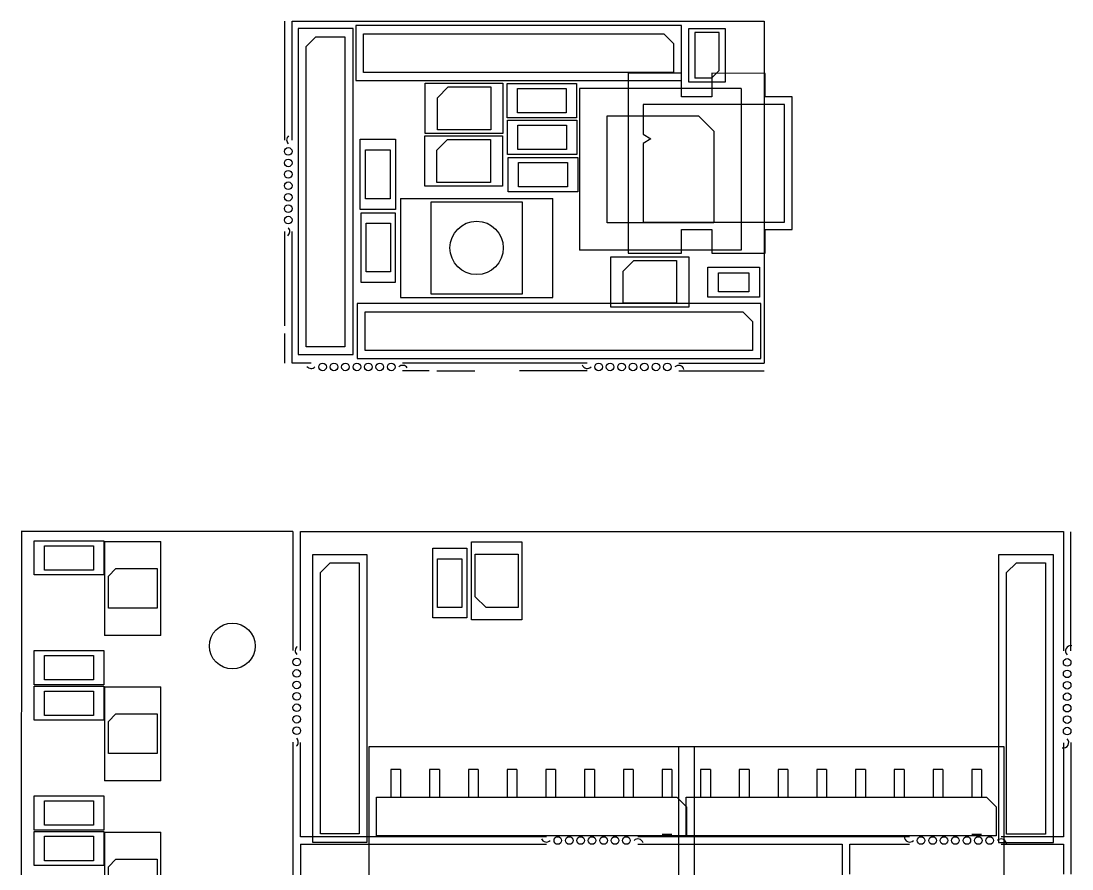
# Model space of a CAD drawing. Header units: metres. Extents: x -52 to 352, y -194 to -36.
# Drawn here: x 77.5 to 146.4, y -91.4 to -35.8 of the extents above; entities that cross this region are included whole.
import ezdxf

# ---------------------------------------------------------------- set-up
doc = ezdxf.new("R2010")
doc.units = ezdxf.units.M

msp = doc.modelspace()

# ---------------------------------------------------------------- linework, layer by layer
at = {"layer": 'BCrtYd', "color": 8}
for p, q in [((120.805, -39.21), (117.305, -39.21)), ((117.305, -39.21), (117.305, -51.01)), ((120.805, -40.76), (120.805, -39.21)), ((122.805, -39.21), (122.805, -40.76)), ((126.305, -39.22), (122.805, -39.21)), ((126.305, -40.76), (126.305, -39.22)), ((122.805, -40.76), (120.805, -40.76)), ((128.055, -40.76), (126.305, -40.76)), ((128.055, -49.46), (128.055, -40.76)), ((120.805, -49.46), (122.805, -49.46)), ((120.805, -51.01), (120.805, -49.46)), ((122.805, -49.46), (122.805, -51.01)), ((126.305, -51.01), (126.305, -49.46)), ((126.305, -49.46), (128.055, -49.46)), ((117.305, -51.01), (120.805, -51.01)), ((122.805, -51.01), (126.305, -51.01))]:
    msp.add_line(p, q, dxfattribs=at)
at = {"layer": 'BFab', "color": 6}
for p, q in [((127.555, -41.26), (118.305, -41.26)), ((118.305, -41.26), (118.305, -43.21)), ((127.555, -48.96), (127.555, -41.26)), ((118.305, -43.21), (118.805, -43.51)), ((118.805, -43.51), (118.305, -43.81)), ((118.305, -43.81), (118.305, -48.96)), ((118.305, -48.96), (127.555, -48.96))]:
    msp.add_line(p, q, dxfattribs=at)
at = {"layer": 'Edge', "color": 2}
for p, q in [((94.78, -35.785), (94.78, -43.585)), ((95.28, -43.585), (95.28, -35.785)), ((95.28, -35.785), (126.23, -35.785)), ((126.23, -35.785), (126.23, -58.21)), ((94.78, -49.585), (94.78, -55.735)), ((95.28, -58.21), (95.28, -49.585)), ((94.78, -55.735), (94.78, -55.76)), ((94.78, -56.26), (94.78, -58.21)), ((96.53005, -58.21), (95.28, -58.21)), ((114.63, -58.21), (102.53005, -58.21)), ((120.63, -58.21), (126.23, -58.21)), ((104.28, -58.71), (102.53005, -58.71)), ((104.78, -58.71), (107.255, -58.71)), ((114.63, -58.71), (110.18, -58.71)), ((120.63, -58.71), (126.23, -58.71875)), ((95.34, -69.255), (77.515, -69.255)), ((77.54, -69.255), (77.515, -152.98)), ((95.34, -69.255), (95.34, -77.055)), ((95.84, -77.055), (95.84, -69.255)), ((95.84, -69.255), (145.84, -69.255)), ((145.84, -69.255), (145.84, -77.08)), ((146.34, -77.08), (146.34, -69.28)), ((95.34, -83.055), (95.34, -137.53)), ((95.84, -89.255), (95.84, -83.08)), ((145.84, -83.105), (145.84, -89.255)), ((146.34, -83.08), (146.34, -91.705)), ((111.95245, -89.255), (95.84, -89.255)), ((135.76505, -89.255), (117.95245, -89.255)), ((145.84, -89.255), (141.76505, -89.255)), ((145.84, -89.23), (145.84, -89.255)), ((95.84, -89.755), (111.95245, -89.755)), ((95.84, -89.755), (95.84, -137.53)), ((117.95245, -89.755), (131.34, -89.755)), ((131.34, -89.755), (131.34, -108.12375)), ((131.84, -89.755), (135.76505, -89.755)), ((131.84, -89.78), (131.84, -89.755)), ((131.84, -91.705), (131.84, -89.78)), ((141.76505, -89.755), (145.84, -89.755)), ((145.84, -89.755), (145.84, -91.705))]:
    msp.add_line(p, q, dxfattribs=at)
for centre, radius in [((95.03, -44.335), 0.25), ((95.03, -45.085), 0.25), ((95.03, -45.835), 0.25), ((95.03, -46.585), 0.25), ((95.03, -47.335), 0.25), ((95.03, -48.085), 0.25), ((95.03, -48.835), 0.25), ((97.28005, -58.46), 0.25), ((98.03005, -58.46), 0.25), ((98.78005, -58.46), 0.25), ((99.53005, -58.46), 0.25), ((100.28005, -58.46), 0.25), ((101.03005, -58.46), 0.25), ((101.78005, -58.46), 0.25), ((115.38, -58.46), 0.25), ((116.13, -58.46), 0.25), ((116.88, -58.46), 0.25), ((117.63, -58.46), 0.25), ((118.38, -58.46), 0.25), ((119.13, -58.46), 0.25), ((119.88, -58.46), 0.25), ((91.365, -76.755), 1.5), ((95.59, -77.805), 0.25), ((146.09, -77.83), 0.25), ((95.59, -78.555), 0.25), ((146.09, -78.58), 0.25), ((95.59, -79.305), 0.25), ((146.09, -79.33), 0.25), ((95.59, -80.055), 0.25), ((146.09, -80.08), 0.25), ((95.59, -80.805), 0.25), ((146.09, -80.83), 0.25), ((95.59, -81.555), 0.25), ((146.09, -81.58), 0.25), ((95.59, -82.305), 0.25), ((146.09, -82.33), 0.25), ((112.70245, -89.505), 0.25), ((113.45245, -89.505), 0.25), ((114.20245, -89.505), 0.25), ((114.95245, -89.505), 0.25), ((115.70245, -89.505), 0.25), ((116.45245, -89.505), 0.25), ((117.20245, -89.505), 0.25), ((136.51505, -89.505), 0.25), ((137.26505, -89.505), 0.25), ((138.01505, -89.505), 0.25), ((138.76505, -89.505), 0.25), ((139.51505, -89.505), 0.25), ((140.26505, -89.505), 0.25), ((141.01505, -89.505), 0.25)]:
    msp.add_circle(centre, radius, dxfattribs=at)
for centre, radius, start, end in [((95.28, -43.585), 0.353553, -229.78, -135), ((94.78, -49.585), 0.353553, -50.28, 45), ((96.53005, -58.21), 0.353518, -141.53578, -45.00573), ((102.53005, -58.71), 0.353589, 32.475679, 135.005729), ((114.63, -58.21), 0.353483, -159.641461, -45.011461), ((120.63, -58.71), 0.353553, 14.37, 135), ((95.84, -77.055), 0.353553, -230.34, -135), ((146.34, -77.08), 0.353553, -280.84, -135), ((95.34, -83.055), 0.353553, -50.84, 45), ((145.84, -83.08), 0.353553, -101.34, 45), ((111.95245, -89.255), 0.353589, -156.946721, -44.994271), ((117.95245, -89.755), 0.353518, 17.04182, 134.99427), ((135.76505, -89.255), 0.353518, -180.77078, -45.00573), ((141.76505, -89.755), 0.353589, -6.759321, 135.005729)]:
    msp.add_arc(centre, radius, start, end, dxfattribs=at)
at = {"layer": 'FCrtYd', "color": 7}
for p, q in [((99.28, -36.285), (95.68, -36.285)), ((95.68, -36.285), (95.68, -57.635)), ((99.28, -57.635), (99.28, -36.285)), ((99.47, -36.085), (99.47, -39.685)), ((120.82, -36.085), (99.47, -36.085)), ((120.82, -39.685), (120.82, -36.085)), ((121.28, -39.785), (121.28, -36.285)), ((121.28, -36.285), (123.68, -36.285)), ((123.68, -36.285), (123.68, -39.785)), ((99.47, -39.685), (120.82, -39.685)), ((104.005, -43.16), (104.005, -39.86)), ((104.005, -39.86), (109.105, -39.86)), ((109.105, -39.86), (109.105, -43.16)), ((109.375, -39.89), (113.935, -39.89)), ((109.375, -42.13), (109.375, -39.89)), ((113.935, -39.89), (113.935, -42.13)), ((123.68, -39.785), (121.28, -39.785)), ((124.73, -40.21), (114.13, -40.21)), ((114.13, -40.21), (114.13, -50.81)), ((124.73, -40.21), (124.73, -50.81)), ((113.935, -42.13), (109.375, -42.13)), ((109.4, -42.29), (113.96, -42.29)), ((109.4, -44.53), (109.4, -42.29)), ((113.96, -42.29), (113.96, -44.53)), ((103.98, -46.61), (103.98, -43.31)), ((103.98, -43.31), (109.08, -43.31)), ((109.105, -43.16), (104.005, -43.16)), ((109.08, -43.31), (109.08, -46.61)), ((99.755, -43.535), (102.055, -43.535)), ((99.755, -48.135), (99.755, -43.535)), ((102.055, -43.535), (102.055, -48.135)), ((113.96, -44.53), (109.4, -44.53)), ((109.45, -46.98), (109.45, -44.74)), ((109.45, -44.74), (114.01, -44.74)), ((114.01, -44.74), (114.01, -46.98)), ((109.08, -46.61), (103.98, -46.61)), ((102.38, -47.41), (102.38, -53.91)), ((102.38, -47.41), (112.38, -47.41)), ((114.01, -46.98), (109.45, -46.98)), ((112.38, -53.91), (112.38, -47.41)), ((102.055, -48.135), (99.755, -48.135)), ((99.81, -48.355), (102.05, -48.355)), ((99.81, -52.915), (99.81, -48.355)), ((102.05, -48.355), (102.05, -52.915)), ((124.73, -50.81), (114.13, -50.81)), ((116.18, -51.235), (121.28, -51.235)), ((116.18, -54.535), (116.18, -51.235)), ((121.28, -51.235), (121.28, -54.535)), ((122.53, -53.89), (122.53, -51.93)), ((122.53, -51.93), (125.93, -51.93)), ((125.93, -51.93), (125.93, -53.89)), ((102.05, -52.915), (99.81, -52.915)), ((99.555, -54.31), (99.555, -57.91)), ((126.005, -54.31), (99.555, -54.31)), ((102.38, -53.91), (112.38, -53.91)), ((125.93, -53.89), (122.53, -53.89)), ((126.005, -57.91), (126.005, -54.31)), ((121.28, -54.535), (116.18, -54.535)), ((95.68, -57.635), (99.28, -57.635)), ((99.555, -57.91), (126.005, -57.91)), ((78.385, -72.1), (78.385, -69.86)), ((78.385, -69.86), (82.945, -69.86)), ((82.945, -69.86), (82.945, -72.1)), ((82.99, -69.9), (82.99, -76.06)), ((82.99, -69.9), (86.69, -69.9)), ((86.69, -76.06), (86.69, -69.9)), ((107.045, -75.0306), (107.045, -69.9306)), ((107.045, -69.9306), (110.345, -69.9306)), ((110.345, -69.9306), (110.345, -75.0306)), ((100.215, -70.7675), (96.615, -70.7675)), ((96.615, -70.7675), (96.615, -89.6175)), ((100.215, -89.6175), (100.215, -70.7675)), ((104.5, -70.3506), (106.74, -70.3506)), ((104.5, -74.9106), (104.5, -70.3506)), ((106.74, -70.3506), (106.74, -74.9106)), ((145.195, -70.7806), (141.595, -70.7806)), ((141.595, -70.7806), (141.595, -89.6306)), ((145.195, -89.6306), (145.195, -70.7806)), ((82.945, -72.1), (78.385, -72.1)), ((106.74, -74.9106), (104.5, -74.9106)), ((110.345, -75.0306), (107.045, -75.0306)), ((86.69, -76.06), (82.99, -76.06)), ((78.385, -79.3), (78.385, -77.06)), ((78.385, -77.06), (82.945, -77.06)), ((82.945, -77.06), (82.945, -79.3)), ((82.945, -79.3), (78.385, -79.3)), ((78.385, -79.385), (82.945, -79.385)), ((78.385, -81.625), (78.385, -79.385)), ((82.945, -79.385), (82.945, -81.625)), ((82.99, -79.425), (86.69, -79.425)), ((82.99, -79.425), (82.99, -85.585)), ((86.69, -85.585), (86.69, -79.425)), ((82.945, -81.625), (78.385, -81.625)), ((121.660872, -83.3675), (100.310872, -83.3675)), ((100.310872, -83.3675), (100.310872, -95.7175)), ((141.960872, -83.3675), (120.610872, -83.3675)), ((120.610872, -83.3675), (120.610872, -95.7175)), ((121.660872, -95.7175), (121.660872, -83.3675)), ((141.960872, -95.7175), (141.960872, -83.3675)), ((86.69, -85.585), (82.99, -85.585)), ((78.385, -88.825), (78.385, -86.585)), ((78.385, -86.585), (82.945, -86.585)), ((82.945, -86.585), (82.945, -88.825)), ((82.945, -88.825), (78.385, -88.825)), ((78.385, -91.15), (78.385, -88.91)), ((78.385, -88.91), (82.945, -88.91)), ((82.945, -88.91), (82.945, -91.15)), ((82.99, -88.95), (86.69, -88.95)), ((82.99, -88.95), (82.99, -95.11)), ((86.69, -95.11), (86.69, -88.95)), ((96.615, -89.6175), (100.215, -89.6175)), ((141.595, -89.6306), (145.195, -89.6306)), ((82.945, -91.15), (78.385, -91.15))]:
    msp.add_line(p, q, dxfattribs=at)
at = {"layer": 'FFab', "color": 5}
for p, q in [((96.21, -37.45), (96.845, -36.815)), ((96.845, -36.815), (98.75, -36.815)), ((98.75, -36.815), (98.75, -57.135)), ((99.97, -39.155), (99.97, -36.615)), ((99.97, -36.615), (119.655, -36.615)), ((119.655, -36.615), (120.29, -37.25)), ((123.28, -36.535), (121.68, -36.535)), ((121.68, -36.535), (121.68, -39.535)), ((123.28, -39.035), (123.28, -36.535)), ((96.21, -57.135), (96.21, -37.45)), ((120.29, -37.25), (120.29, -39.155)), ((120.29, -39.155), (99.97, -39.155)), ((123.28, -39.035), (122.78, -39.535)), ((122.78, -39.535), (121.68, -39.535)), ((105.505, -40.11), (104.805, -40.81)), ((105.505, -40.11), (108.305, -40.11)), ((108.305, -40.11), (108.305, -42.91)), ((110.055, -41.81), (110.055, -40.21)), ((110.055, -40.21), (113.255, -40.21)), ((113.255, -40.21), (113.255, -41.81)), ((104.805, -42.91), (104.805, -40.81)), ((113.255, -41.81), (110.055, -41.81)), ((115.93, -49.01), (115.93, -42.01)), ((115.93, -42.01), (121.93, -42.01)), ((121.93, -42.01), (122.93, -43.01)), ((110.08, -42.61), (113.28, -42.61)), ((110.08, -44.21), (110.08, -42.61)), ((113.28, -42.61), (113.28, -44.21)), ((108.305, -42.91), (104.805, -42.91)), ((122.93, -43.01), (122.93, -49.01)), ((105.48, -43.56), (104.78, -44.26)), ((105.48, -43.56), (108.28, -43.56)), ((108.28, -43.56), (108.28, -46.36)), ((100.105, -44.235), (101.705, -44.235)), ((100.105, -47.435), (100.105, -44.235)), ((101.705, -44.235), (101.705, -47.435)), ((104.78, -46.36), (104.78, -44.26)), ((113.28, -44.21), (110.08, -44.21)), ((110.13, -46.66), (110.13, -45.06)), ((110.13, -45.06), (113.33, -45.06)), ((113.33, -45.06), (113.33, -46.66)), ((108.28, -46.36), (104.78, -46.36)), ((113.33, -46.66), (110.13, -46.66)), ((101.705, -47.435), (100.105, -47.435)), ((110.38, -47.66), (104.38, -47.66)), ((104.38, -47.66), (104.38, -53.66)), ((110.38, -53.66), (110.38, -47.66)), ((100.13, -49.035), (101.73, -49.035)), ((100.13, -52.235), (100.13, -49.035)), ((101.73, -49.035), (101.73, -52.235)), ((122.93, -49.01), (115.93, -49.01)), ((117.68, -51.485), (116.98, -52.185)), ((117.68, -51.485), (120.48, -51.485)), ((120.48, -51.485), (120.48, -54.285)), ((101.73, -52.235), (100.13, -52.235)), ((116.98, -54.285), (116.98, -52.185)), ((123.23, -53.535), (123.23, -52.285)), ((123.23, -52.285), (125.23, -52.285)), ((125.23, -52.285), (125.23, -53.535)), ((104.38, -53.66), (110.38, -53.66)), ((125.23, -53.535), (123.23, -53.535)), ((120.48, -54.285), (116.98, -54.285)), ((100.075, -57.38), (100.075, -54.84)), ((100.075, -54.84), (124.84, -54.84)), ((124.84, -54.84), (125.475, -55.475)), ((125.475, -55.475), (125.475, -57.38)), ((98.75, -57.135), (96.21, -57.135)), ((125.475, -57.38), (100.075, -57.38)), ((79.065, -71.78), (79.065, -70.18)), ((79.065, -70.18), (82.265, -70.18)), ((82.265, -70.18), (82.265, -71.78)), ((107.295, -73.5306), (107.295, -70.7306)), ((107.295, -70.7306), (110.095, -70.7306)), ((110.095, -70.7306), (110.095, -74.2306)), ((97.145, -71.9325), (97.78, -71.2975)), ((97.78, -71.2975), (99.685, -71.2975)), ((99.685, -71.2975), (99.685, -89.0775)), ((104.82, -74.2306), (104.82, -71.0306)), ((104.82, -71.0306), (106.42, -71.0306)), ((106.42, -71.0306), (106.42, -74.2306)), ((142.125, -71.9456), (142.76, -71.3106)), ((142.76, -71.3106), (144.665, -71.3106)), ((144.665, -71.3106), (144.665, -89.0906)), ((82.265, -71.78), (79.065, -71.78)), ((83.24, -72.18), (83.74, -71.68)), ((83.24, -74.28), (83.24, -72.18)), ((83.74, -71.68), (86.44, -71.68)), ((86.44, -71.68), (86.44, -74.28)), ((97.145, -89.0775), (97.145, -71.9325)), ((142.125, -89.0906), (142.125, -71.9456)), ((107.295, -73.5306), (107.995, -74.2306)), ((86.44, -74.28), (83.24, -74.28)), ((106.42, -74.2306), (104.82, -74.2306)), ((110.095, -74.2306), (107.995, -74.2306)), ((79.065, -78.98), (79.065, -77.38)), ((79.065, -77.38), (82.265, -77.38)), ((82.265, -77.38), (82.265, -78.98)), ((82.265, -78.98), (79.065, -78.98)), ((79.065, -79.705), (82.265, -79.705)), ((79.065, -81.305), (79.065, -79.705)), ((82.265, -79.705), (82.265, -81.305)), ((83.24, -81.705), (83.74, -81.205)), ((83.74, -81.205), (86.44, -81.205)), ((86.44, -81.205), (86.44, -83.805)), ((82.265, -81.305), (79.065, -81.305)), ((83.24, -83.805), (83.24, -81.705)), ((86.44, -83.805), (83.24, -83.805)), ((102.400872, -84.8475), (101.760872, -84.8475)), ((101.760872, -84.8475), (101.760872, -86.6675)), ((102.400872, -84.8475), (102.400872, -86.6675)), ((104.940872, -84.8475), (104.300872, -84.8475)), ((104.300872, -84.8475), (104.300872, -86.6675)), ((104.940872, -84.8475), (104.940872, -86.6675)), ((107.480872, -84.8475), (106.840872, -84.8475)), ((106.840872, -84.8475), (106.840872, -86.6675)), ((107.480872, -84.8475), (107.480872, -86.6675)), ((110.020872, -84.8475), (109.380872, -84.8475)), ((109.380872, -84.8475), (109.380872, -86.6675)), ((110.020872, -84.8475), (110.020872, -86.6675)), ((111.920872, -84.8475), (111.920872, -86.6675)), ((112.560872, -84.8475), (111.920872, -84.8475)), ((112.560872, -84.8475), (112.560872, -86.6675)), ((114.460872, -84.8475), (114.460872, -86.6675)), ((115.100872, -84.8475), (114.460872, -84.8475)), ((115.100872, -84.8475), (115.100872, -86.6675)), ((117.640872, -84.8475), (117.000872, -84.8475)), ((117.000872, -84.8475), (117.000872, -86.6675)), ((117.640872, -84.8475), (117.640872, -86.6675)), ((120.180872, -84.8475), (119.540872, -84.8475)), ((119.540872, -84.8475), (119.540872, -86.6675)), ((120.180872, -84.8475), (120.180872, -86.6675)), ((122.060872, -84.8475), (122.060872, -86.6675)), ((122.700872, -84.8475), (122.060872, -84.8475)), ((122.700872, -84.8475), (122.700872, -86.6675)), ((125.240872, -84.8475), (124.600872, -84.8475)), ((124.600872, -84.8475), (124.600872, -86.6675)), ((125.240872, -84.8475), (125.240872, -86.6675)), ((127.780872, -84.8475), (127.140872, -84.8475)), ((127.140872, -84.8475), (127.140872, -86.6675)), ((127.780872, -84.8475), (127.780872, -86.6675)), ((129.680872, -84.8475), (129.680872, -86.6675)), ((130.320872, -84.8475), (129.680872, -84.8475)), ((130.320872, -84.8475), (130.320872, -86.6675)), ((132.220872, -84.8475), (132.220872, -86.6675)), ((132.860872, -84.8475), (132.220872, -84.8475)), ((132.860872, -84.8475), (132.860872, -86.6675)), ((134.760872, -84.8475), (134.760872, -86.6675)), ((135.400872, -84.8475), (134.760872, -84.8475)), ((135.400872, -84.8475), (135.400872, -86.6675)), ((137.300872, -84.8475), (137.300872, -86.6675)), ((137.940872, -84.8475), (137.300872, -84.8475)), ((137.940872, -84.8475), (137.940872, -86.6675)), ((140.480872, -84.8475), (139.840872, -84.8475)), ((139.840872, -84.8475), (139.840872, -86.6675)), ((140.480872, -84.8475), (140.480872, -86.6675)), ((100.810872, -89.2075), (100.810872, -86.6675)), ((100.810872, -86.6675), (120.495872, -86.6675)), ((120.495872, -86.6675), (121.130872, -87.3025)), ((121.110872, -86.6675), (140.795872, -86.6675)), ((121.110872, -89.2075), (121.110872, -86.6675)), ((140.795872, -86.6675), (141.430872, -87.3025)), ((79.065, -86.905), (82.265, -86.905)), ((79.065, -88.505), (79.065, -86.905)), ((82.265, -86.905), (82.265, -88.505)), ((121.130872, -87.3025), (121.130872, -89.2075)), ((141.430872, -87.3025), (141.430872, -89.2075)), ((82.265, -88.505), (79.065, -88.505)), ((79.065, -89.23), (82.265, -89.23)), ((79.065, -90.83), (79.065, -89.23)), ((82.265, -89.23), (82.265, -90.83)), ((99.685, -89.0775), (97.145, -89.0775)), ((121.130872, -89.2075), (100.810872, -89.2075)), ((120.180872, -89.1075), (119.540872, -89.1075)), ((141.430872, -89.2075), (121.110872, -89.2075)), ((140.480872, -89.1075), (139.840872, -89.1075)), ((144.665, -89.0906), (142.125, -89.0906)), ((82.265, -90.83), (79.065, -90.83)), ((83.24, -91.23), (83.74, -90.73)), ((83.74, -90.73), (86.44, -90.73)), ((86.44, -90.73), (86.44, -93.33)), ((83.24, -93.33), (83.24, -91.23))]:
    msp.add_line(p, q, dxfattribs=at)
msp.add_circle((107.38, -50.66), 1.750714, dxfattribs=at)

doc.saveas('drawing.dxf')
